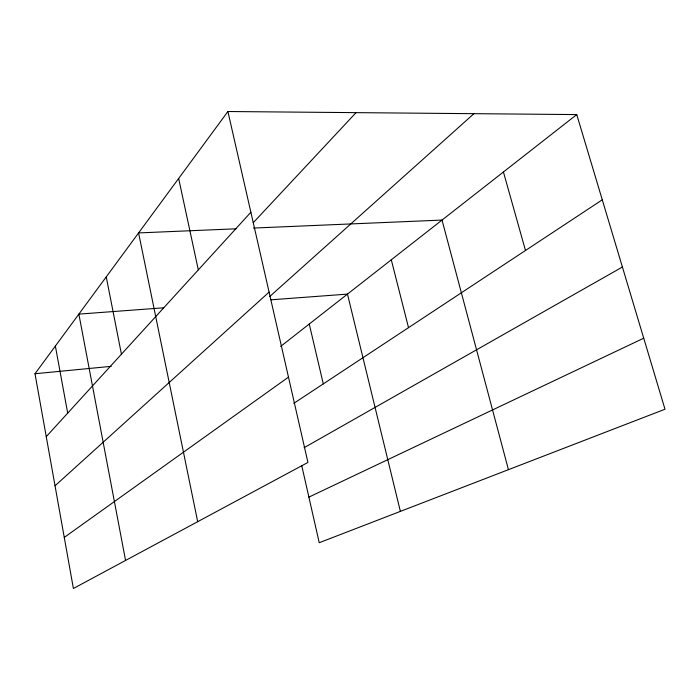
<?xml version="1.0" encoding="UTF-8"?>
<svg xmlns="http://www.w3.org/2000/svg" width="700" height="700" viewBox="0 0 700 700"><rect width="100%" height="100%" fill="white"/><g stroke="black" fill="none" stroke-linecap="round" stroke-linejoin="round"><path stroke-width="1.05" d="M227.902 111.519L307.939 462.438L73.395 588.481L35 373.739L227.902 111.519L576.747 114.581L665 409.229L319.226 542.719L301.744 465.631M46.252 436.651L250.88 212.249M253.207 222.758L356.046 112.648M55.038 485.791L269.098 292.119M269.605 296.616L473.944 113.68M280.656 346.421L576.747 114.581M64.269 537.407L288.488 377.134M293.79 403.349L602.271 199.824M304.071 447.72L622.405 267.024M308.884 497.114L643.72 338.196M35 373.739L111.186 366.345M163.66 307.799L78.864 314.116L125.562 560.446M270.979 299.81L347.471 294.105L400.382 511.394M236.119 228.795L138.591 232.925L197.68 521.692M253.444 228.06L442.024 220.071L508.445 469.674M503.423 171.999L525.49 250.477M391.291 259.796L408.52 327.652M309.251 324.039L323.286 383.88M178.657 178.456L198.319 269.894M106.251 276.894L121.433 354.2M55.37 346.054L67.699 413.131"/></g></svg>
